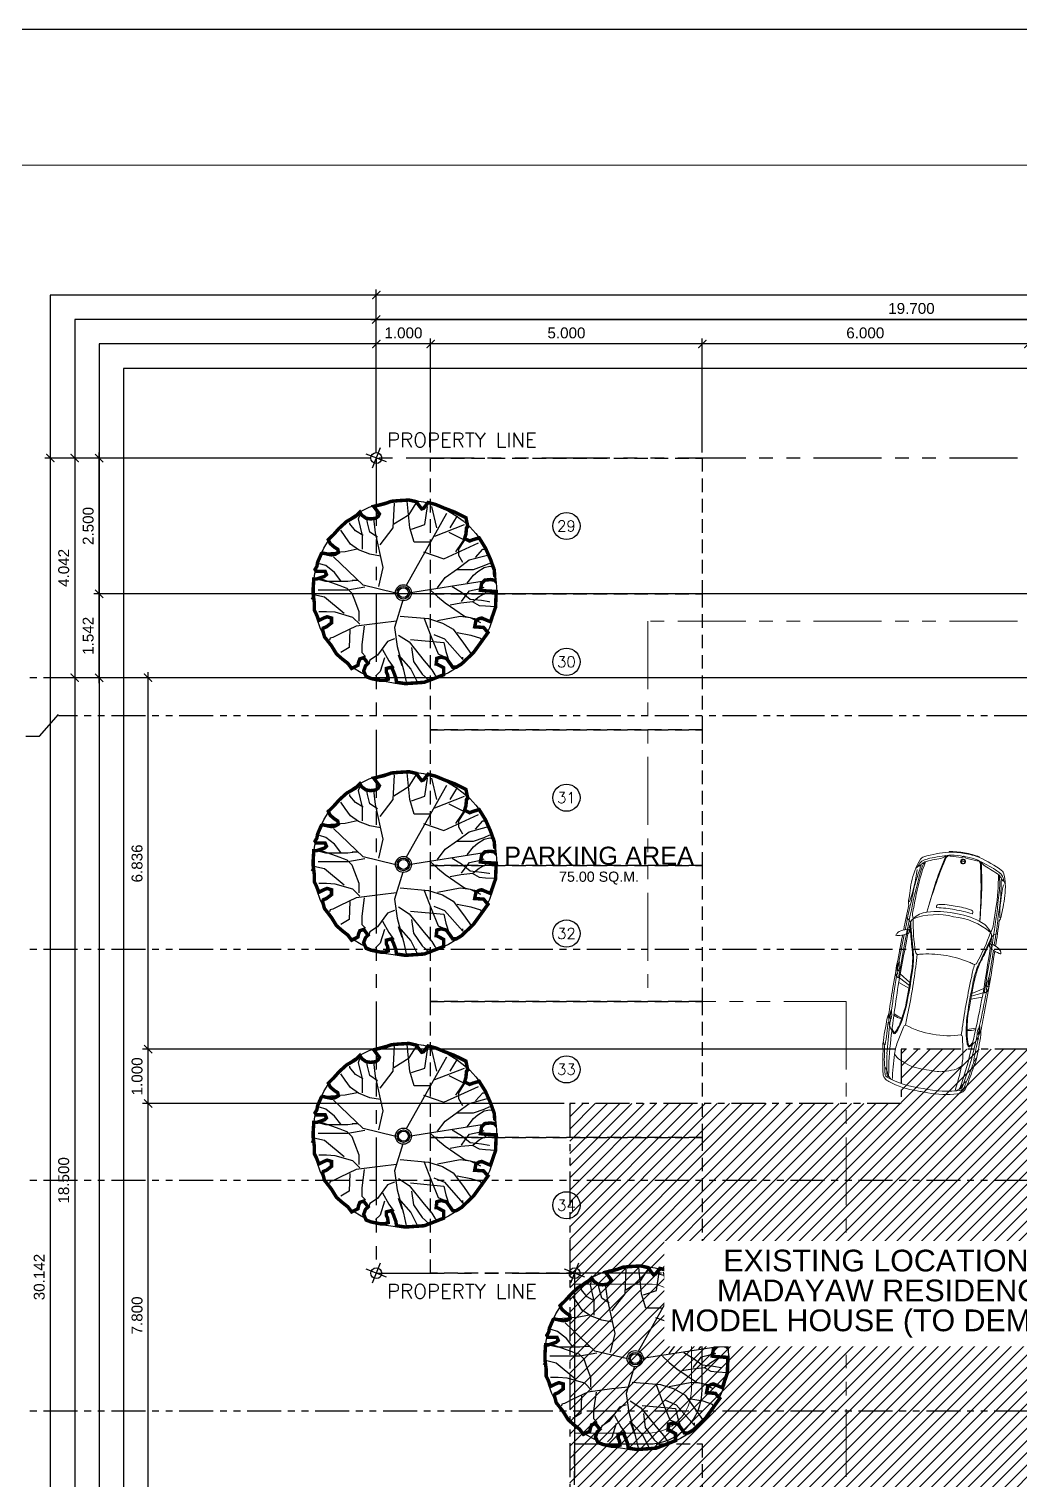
# Model space of a CAD drawing. Header units: metres. Extents: x -12400 to 1, y 0 to 106422.
# Drawn here: x -12315.88 to -12297.64, y 106388.76 to 106415.47 of the extents above; entities that cross this region are included whole.
import ezdxf

# ---------------------------------------------------------------- set-up
doc = ezdxf.new("R2010")
doc.units = ezdxf.units.M
doc.set_wipeout_variables(frame=1)
doc.header["$PDMODE"] = 35
doc.linetypes.add('DASHED2', pattern=[0.375, 0.25, -0.125])
doc.linetypes.add('PHANTOM2', pattern=[1.25, 0.625, -0.125, 0.125, -0.125, 0.125, -0.125])
for name, color, linetype, lineweight in [('3', 3, 'Continuous', 30), ('A_Vehicles', 32, 'Continuous', 5), ('DIM 001', 251, 'Continuous', 13), ('FURN', 8, 'Continuous', 5), ('HATCH', 250, 'Continuous', 5), ('TBLOCK-BORDER-OUTSIDE', 240, 'Continuous', 0)]:
    doc.layers.add(name, color=color, linetype=linetype, lineweight=lineweight)
for name, color, linetype in [('A-FURNITURE', 1, 'Continuous'), ('AR-WALL', 7, 'Continuous'), ('Landscape', 108, 'Continuous'), ('PROPERTY LINE', 3, 'PHANTOM2'), ('SLOT', 46, 'Continuous'), ('txt', 2, 'Continuous'), ('TXT3', 3, 'Continuous')]:
    doc.layers.add(name, color=color, linetype=linetype)
doc.layers.add('GUIDELINES', color=206, linetype='Continuous', plot=False)
doc.styles.add('DIMTXT-100', font='arial.ttf')
doc.styles.add('swis721', font='swiss.ttf')
doc.styles.add('T.25', font='romans.shx', dxfattribs={"height": 0.2})
doc.dimstyles.new('D-100', dxfattribs={"dimtxt": 0.2, "dimasz": 0.15, "dimexe": 0.1, "dimexo": 0.1, "dimgap": 0.1, "dimtad": 1, "dimdec": 3, "dimzin": 4, "dimdsep": 46, "dimtxsty": 'DIMTXT-100', "dimblk": 'ARCHTICK', "dimcen": 0.2, "dimdle": 0.1, "dimclrd": 8, "dimclre": 8, "dimclrt": 2, "dimadec": 0, "dimazin": 1, "dimtfac": 1, "dimtdec": 3, "dimtofl": 0, "dimtmove": 2, "dimatfit": 3, "dimfxl": 1, "dimarcsym": 0})
doc.dimstyles.new('DIM 200', dxfattribs={"dimtxt": 200, "dimasz": 1, "dimexe": 0, "dimexo": 40, "dimgap": 50, "dimtad": 1, "dimtoh": 1, "dimdec": 0, "dimlfac": 2, "dimtxsty": 'swis721', "dimblk": 'CIR', "dimcen": 0, "dimclrd": 155, "dimclre": 155, "dimclrt": 4, "dimadec": 0, "dimazin": 0, "dimtfac": 1, "dimtdec": 0, "dimtix": 1, "dimtmove": 1, "dimatfit": 3, "dimldrblk": 'CIR', "dimfxl": 0, "dimarcsym": 0})

# ---------------------------------------------------------------- blocks, each defined once
blk = doc.blocks.new('M')
at = {"layer": 'AR-WALL', "color": 2}
blk.add_circle((607.624, -8.638), 0.1, dxfattribs=at)
at = {"layer": 'PROPERTY LINE', "color": 8}
for p, q in [((607.482, -8.496), (607.765, -8.779)), ((607.765, -8.496), (607.482, -8.779))]:
    blk.add_line(p, q, dxfattribs=at)
blk = doc.blocks.new('A$C3EFD72DE')
at = {"layer": 'FURN', "linetype": 'PHANTOM2', "ltscale": 2}
blk.add_lwpolyline([(-49.8, 23.142), (-46.15, 23.142), (-46.15, 8), (-8, 8), (-8, 30.142), (-49.8, 30.142)], close=True, dxfattribs=at)
at = {"layer": 'PROPERTY LINE', "linetype": 'PHANTOM2', "ltscale": 2}
blk.add_lwpolyline([(-54.8, 33.142), (-54.8, 18.142), (-51.15, 18.142), (-51.15, 3), (-3, 3), (-3, 33.142)], close=True, dxfattribs=at)
at = {"layer": 'PROPERTY LINE', "rotation": 293.7833333333334}
for p in [(-291.938, 592.648), (-291.938, 592.648), (-291.938, 577.648), (-291.938, 577.648), (-288.288, 577.648), (-288.288, 577.648)]:
    blk.add_blockref('M', p, dxfattribs=at)
blk = doc.blocks.new('car-02')
at = {"layer": 'A_Vehicles', "color": 26, "linetype": 'ByBlock'}
for p, q in [((266.005, 90.113), (266.001, 90.103)), ((266.052, 90.116), (266.048, 90.105)), ((266.805, 90.098), (266.934, 89.896)), ((266.886, 90.099), (266.988, 89.895)), ((267.042, 89.895), (266.97, 90.097)), ((264.437, 89.603), (264.447, 89.604)), ((264.572, 89.317), (264.572, 89.351)), ((264.572, 89.317), (264.572, 89.283)), ((264.437, 89.03), (264.447, 89.03)), ((266.805, 88.536), (266.934, 88.738)), ((266.886, 88.535), (266.988, 88.739)), ((267.042, 88.739), (266.97, 88.537)), ((266.005, 88.521), (266.001, 88.531)), ((266.052, 88.518), (266.048, 88.529))]:
    blk.add_line(p, q, dxfattribs=at)
for centre, radius, start, end in [((266.549, 89.923), 0.602, 146.5996, 161.106), ((266.11, 90.212), 0.0762, 119.7168, 146.5996), ((266.159, 90.126), 0.175, 101.6076, 119.7168), ((265.482, 90.402), 0.654, 334.6211, 348.0956), ((265.999, 90.291), 0.125, 348.9837, 3.2502), ((266.599, 89.048), 2.223, 153.3999, 165.5267), ((267.682, 88.62), 3.289, 154.9008, 160.2894), ((264.71, 89.994), 0.11, 112.8974, 153.3999), ((265.849, 89.384), 1.346, 151.6694, 155.9646), ((264.798, 89.951), 0.153, 130.9462, 151.6694), ((265.132, 88.996), 1.193, 103.9327, 112.8974), ((265.377, 86.398), 3.664, 90.9268, 100.7145), ((264.864, 89.874), 0.253, 107.0839, 130.9462), ((265.059, 88.871), 1.198, 92.0785, 107.2267), ((264.751, 89.993), 0.0519, 121.0587, 154.9008), ((265.152, 89.591), 0.618, 128.5702, 133.7358), ((263.201, 101.852), 11.889, 277.5159, 278.7978), ((264.793, 90.032), 0.08, 92.1692, 115.3554), ((264.437, 90.451), 0.501, 311.2225, 315.5425), ((264.752, 90.228), 0.118, 288.5704, 321.0469), ((264.79, 90.105), 0.00668, 308.2284, 92.1692), ((265.189, 88.419), 1.769, 87.4063, 101.245), ((265.008, 92.845), 2.725, 266.9795, 279.8556), ((266.02, 77.206), 12.901, 90.9347, 94.4625), ((265.26, 88.545), 1.576, 90.2673, 98.7978), ((265.234, 94.074), 3.952, 270.2673, 274.9714), ((265.485, 94.955), 4.774, 267.4063, 269.5286), ((264.676, 129.759), 39.703, 270.9268, 271.393), ((265.444, 89.981), 0.201, 63.9039, 89.5286), ((266.013, 81.026), 9.148, 90.0726, 93.0097), ((265.72, 88.486), 1.657, 87.7854, 94.9714), ((266.866, 89.409), 1.267, 150.0377, 184.1685), ((265.981, 89.719), 0.386, 123.4195, 166.4519), ((265.648, 89.78), 0.288, 65.4083, 91.393), ((265.848, 89.956), 0.117, 91.1421, 132.7099), ((265.034, 85.869), 4.237, 71.7268, 80.0198), ((265.789, 90.166), 0.0147, 160.8027, 202.178), ((265.959, 90.235), 0.198, 202.178, 235.0353), ((266.571, 71.423), 18.735, 91.7754, 92.4079), ((267.199, 18.098), 72.021, 90.95639, 91.10567), ((266.007, 88.945), 1.139, 91.3113, 98.1372), ((263.753, 81.25), 9.067, 73.3324, 76.6605), ((264.25, 82.982), 7.28, 74.2168, 77.0611), ((265.926, 90.131), 0.0737, 306.5949, 342.9686), ((266.008, 90.177), 0.112, 250.1049, 282.8521), ((265.997, 90.131), 0.0224, 216.738, 268.3631), ((267.239, 39.601), 50.499, 91.4245, 91.428), ((266.012, 90.086), 0.0275, 86.3192, 124.8111), ((266.025, 90.129), 0.0375, 229.0415, 267.9352), ((266.785, 68.672), 21.516, 92.0863, 92.0868), ((266.024, 90.264), 0.151, 266.3192, 288.8962), ((266.025, 90.12), 0.0277, 267.9352, 326.89), ((266.139, 89.962), 0.149, 124.2259, 135.3058), ((266.041, 90.091), 0.0155, 341.7358, 62.8092), ((267.199, 18.098), 72.021, 90.24781, 90.91427), ((267.239, 39.601), 50.499, 90.4007, 91.3429), ((266.571, 71.423), 18.735, 89.914, 91.4845), ((266.785, 68.672), 21.516, 88.9303, 91.8352), ((266.761, 91.524), 1.626, 250.9129, 258.2171), ((266.602, 90.153), 0.00586, 114.6466, 193.6675), ((266.724, 91.629), 1.483, 265.0586, 267.1786), ((266.678, 89.987), 0.189, 102.3764, 114.6466), ((266.746, 89.677), 0.506, 83.1278, 102.3764), ((266.662, 90.15), 0.0113, 89.073, 189.7286), ((266.692, 90.217), 0.0805, 239.6206, 263.5656), ((266.71, 89.833), 0.331, 82.8268, 99.0708), ((266.715, 90.427), 0.292, 263.5656, 276.4344), ((266.746, 90.152), 0.015, 276.4344, 337.6998), ((266.751, 90.154), 0.00818, 26.0089, 82.8268), ((266.738, 90.148), 0.0219, 356.6595, 25.9562), ((266.724, 91.629), 1.483, 271.4019, 274.1622), ((266.807, 90.154), 0.0253, 351.0826, 101.9724), ((266.571, 71.423), 18.735, 89.1104, 89.2037), ((266.707, 90.041), 0.193, 26.4813, 47.9744), ((266.761, 73.856), 16.3, 87.4286, 89.6428), ((266.861, 90.108), 0.0269, 338.7151, 44.5818), ((266.61, 65.803), 24.297, 86.6707, 89.3491), ((269.204, 211.262), 121.094, 269.04529, 269.23135), ((267.574, 89.978), 0.181, 90.4812, 116.8402), ((267.674, 91.347), 1.221, 261.4169, 263.9509), ((267.552, 90.135), 0.00684, 99.4072, 200.6619), ((267.578, 90.167), 0.047, 227.1679, 264.7157), ((267.591, 89.853), 0.292, 79.2816, 97.9649), ((265.719, 89.364), 1.968, 16.6164, 21.3879), ((267.591, 87.9), 2.259, 88.2423, 90.4812), ((267.616, 90.587), 0.468, 264.7157, 272.5378), ((267.168, 89.87), 0.459, 7.5248, 27.3593), ((267.651, 89.974), 0.216, 89.6016, 109.1312), ((267.237, 88.212), 1.996, 75.5608, 80.1062), ((267.636, 90.143), 0.0238, 272.5378, 316.0309), ((267.639, 90.127), 0.0143, 356.475, 61.7719), ((267.858, 84.375), 5.819, 87.2937, 92.0222), ((267.674, 91.347), 1.221, 269.009, 272.6035), ((267.656, 90.002), 0.156, 65.9044, 88.2423), ((267.579, 90.612), 0.68, 277.0754, 296.6285), ((267.712, 90.129), 0.0175, 355.4047, 65.9044), ((268.151, 95.584), 5.439, 265.4533, 269.909), ((266.761, 73.856), 16.3, 86.3888, 86.5918), ((267.716, 90.073), 0.074, 45.0065, 75.5608), ((267.273, 80.634), 9.504, 83.8037, 86.8945), ((267.398, 89.564), 0.682, 47.855, 55.1665), ((267.779, 89.937), 0.138, 37.7194, 69.9249), ((267.761, 90.194), 0.242, 286.3419, 306.0494), ((267.726, 89.858), 0.248, 42.0116, 58.6683), ((267.88, 90.015), 0.0113, 287.535, 37.7194), ((267.891, 90.016), 0.0211, 306.0494, 21.6885), ((267.664, 83.929), 6.14, 80.3686, 86.6707), ((268.231, 90.377), 0.234, 233.3294, 260.0164), ((268.119, 89.916), 0.272, 71.2883, 87.2937), ((267.421, 84.698), 5.503, 80.1432, 81.9563), ((268.284, 90.402), 0.241, 251.2883, 264.961), ((267.617, 85.175), 5.028, 78.2807, 82.6187), ((267.427, 83.571), 6.569, 79.7443, 82.3803), ((268.127, 88.493), 1.644, 74.854, 81.7469), ((268.578, 90.076), 0.0222, 172.1336, 238.5793), ((268.45, 89.357), 0.73, 72.4698, 81.6157), ((268.774, 90.308), 0.326, 230.4421, 243.6389), ((268.594, 89.79), 0.242, 72.3843, 88.3104), ((268.54, 89.778), 0.255, 48.9762, 69.4044), ((268.606, 89.888), 0.213, 47.7242, 81.247), ((268.65, 89.966), 0.0581, 39.1037, 72.3843), ((268.64, 89.96), 0.0979, 36.7713, 72.4698), ((267.91, 89.365), 1.011, 37.995, 39.1037), ((268.702, 89.983), 0.00661, 244.8818, 37.995), ((266.974, 89.425), 1.843, 356.6299, 18.7768), ((268.56, 89.884), 0.249, 17.6746, 40.6239), ((267.928, 88.62), 3.559, 158.364, 164.3016), ((264.346, 89.845), 0.267, 310.2553, 334.303), ((266.119, 82.655), 7.173, 94.1053, 102.4151), ((266.487, 81.045), 8.809, 95.7431, 102.3773), ((267.001, 89.362), 1.466, 162.2005, 181.7488), ((268.598, 89.285), 2.27, 168.2233, 179.2004), ((266.636, 90.878), 0.983, 253.3324, 259.0833), ((266.353, 89.846), 0.0473, 340.8542, 78.9654), ((267.021, 89.614), 0.659, 160.8542, 168.2233), ((266.608, 91.315), 1.475, 261.8574, 270.8039), ((266.733, 91.387), 1.486, 258.2171, 268.5009), ((266.808, 91.771), 1.892, 259.0833, 263.2384), ((266.727, 91.086), 1.202, 263.2384, 271.1827), ((267.192, 101.597), 11.77, 267.2589, 271.9383), ((267.116, 102.457), 12.562, 268.075, 270.6316), ((267.053, 101.018), 11.138, 268.4483, 271.3963), ((267.23, 92.127), 2.232, 270.6231, 281.1608), ((267.273, 91.861), 1.979, 271.5044, 286.3419), ((267.382, 98.017), 8.185, 271.4586, 272.3615), ((267.779, 89.798), 0.0726, 101.4374, 146.3609), ((266.081, 89.321), 1.718, 359.8692, 17.5427), ((253.036, 162.673), 74.278, 281.43738, 281.63861), ((268.244, 88.835), 1.11, 88.0383, 101.6386), ((268.123, 85.352), 4.595, 82.1072, 88.0104), ((268.071, 89.697), 0.325, 22.0543, 49.4634), ((266.187, 88.933), 2.358, 17.2954, 22.0543), ((269.727, 90.954), 1.416, 223.9594, 226.162), ((267.219, 89.456), 1.656, 358.6492, 17.6746), ((265.936, 89.313), 1.527, 169.0391, 179.855), ((265.986, 89.309), 1.567, 169.167, 179.709), ((266.11, 89.336), 1.632, 172.3029, 180.3827), ((264.588, 89.541), 0.096, 154.2447, 172.3029), ((268.513, 89.132), 4.019, 173.823, 176.8495), ((264.501, 89.564), 0.0153, 0.9643, 96.0194), ((264.603, 89.56), 0.104, 104.6851, 161.9587), ((264.631, 89.49), 0.163, 101.376, 140.967), ((267.08, 89.355), 1.676, 170.8134, 181.2886), ((265.467, 89.616), 0.0415, 107.6387, 170.8134), ((265.469, 89.611), 0.0463, 69.8735, 107.6387), ((268.167, 89.318), 2.697, 173.0255, 180.0281), ((265.482, 89.647), 0.00809, 353.0255, 69.8735), ((268.013, 89.502), 0.446, 2.3655, 17.2954), ((261.515, 89.234), 6.949, 0.6881, 2.3655), ((265.936, 89.321), 1.527, 180.145, 190.9609), ((265.986, 89.325), 1.567, 180.291, 190.833), ((264.479, 89.319), 0.00619, 92.473, 196.5227), ((264.479, 89.315), 0.00619, 163.4773, 267.527), ((266.11, 89.298), 1.632, 179.6173, 187.6971), ((264.469, 89.353), 0.0299, 287.8005, 358.1306), ((264.469, 89.281), 0.0299, 1.8694, 72.1995), ((268.513, 89.502), 4.019, 183.1505, 186.177), ((264.572, 89.317), 0.0459, 0, 180), ((264.572, 89.317), 0.0459, 180, 0), ((264.572, 89.317), 0.0339, 0, 180), ((264.572, 89.317), 0.0339, 180, 0), ((267.08, 89.279), 1.676, 178.7114, 189.1866), ((268.167, 89.316), 2.697, 179.9719, 186.9745), ((267.001, 89.272), 1.466, 178.2512, 197.7995), ((266.866, 89.225), 1.267, 175.8315, 209.9623), ((268.598, 89.349), 2.27, 180.7996, 191.7767), ((266.081, 89.313), 1.718, 342.4573, 0.1308), ((261.515, 89.4), 6.949, 357.6345, 359.3119), ((266.974, 89.209), 1.843, 341.2232, 3.3701), ((267.219, 89.178), 1.656, 342.3254, 1.3508), ((270.999, 89.367), 2.124, 178.6492, 181.3508), ((270.999, 89.267), 2.124, 178.6492, 181.3508), ((266.599, 89.586), 2.223, 194.4733, 206.6001), ((264.588, 89.092), 0.096, 187.6971, 205.7553), ((264.501, 89.07), 0.0153, 263.9806, 359.0357), ((267.928, 90.014), 3.559, 195.6984, 201.636), ((264.631, 89.144), 0.163, 219.033, 258.624), ((264.603, 89.074), 0.104, 198.0413, 255.3149), ((264.346, 88.789), 0.267, 25.697, 49.7447), ((266.119, 95.979), 7.173, 257.5849, 265.8947), ((266.487, 97.589), 8.809, 257.6227, 264.2569), ((265.467, 89.018), 0.0415, 189.1866, 252.3613), ((265.469, 89.023), 0.0463, 252.3613, 290.1265), ((265.482, 88.987), 0.00809, 290.1265, 6.9745), ((266.187, 89.7), 2.358, 337.9457, 342.7046), ((268.013, 89.132), 0.446, 342.7046, 357.6345), ((267.682, 90.014), 3.289, 199.7106, 205.0992), ((265.849, 89.25), 1.346, 204.0354, 208.3306), ((265.981, 88.915), 0.386, 193.5481, 236.5805), ((265.034, 92.765), 4.237, 279.9802, 288.2732), ((263.753, 97.384), 9.067, 283.3395, 286.6676), ((264.25, 95.652), 7.28, 282.9389, 285.7832), ((266.761, 87.11), 1.626, 101.7829, 109.0871), ((266.636, 87.756), 0.983, 100.9167, 106.6676), ((266.353, 88.788), 0.0473, 281.0346, 19.1458), ((267.021, 89.02), 0.659, 191.7767, 199.1458), ((266.608, 87.319), 1.475, 89.1961, 98.1426), ((266.733, 87.246), 1.486, 91.4991, 101.7829), ((266.808, 86.863), 1.892, 96.7616, 100.9167), ((266.727, 87.548), 1.202, 88.8173, 96.7616), ((267.192, 77.037), 11.77, 88.0617, 92.7411), ((267.116, 76.177), 12.562, 89.3684, 91.925), ((267.053, 77.616), 11.138, 88.6037, 91.5517), ((267.23, 86.507), 2.232, 78.8392, 89.3769), ((267.273, 86.773), 1.979, 73.6581, 88.4956), ((265.719, 89.27), 1.968, 338.6121, 343.3836), ((267.168, 88.764), 0.459, 332.6407, 352.4752), ((267.382, 80.617), 8.185, 87.6385, 88.5414), ((267.579, 88.022), 0.68, 63.3715, 82.9246), ((267.779, 88.836), 0.0726, 213.6391, 258.5626), ((253.036, 15.961), 74.278, 78.36139, 78.56262), ((267.761, 88.44), 0.242, 53.9506, 73.6581), ((268.244, 89.799), 1.11, 258.3614, 271.9617), ((267.664, 94.704), 6.14, 273.3293, 279.6314), ((268.071, 88.937), 0.325, 310.5366, 337.9457), ((268.123, 93.282), 4.595, 271.9896, 277.8928), ((268.54, 88.856), 0.255, 290.5956, 311.0238), ((267.91, 89.269), 1.011, 320.8963, 322.005), ((268.702, 88.651), 0.00661, 322.005, 115.1182), ((269.727, 87.68), 1.416, 133.838, 136.0406), ((268.56, 88.75), 0.249, 319.3761, 342.3254), ((264.71, 88.64), 0.11, 206.6001, 247.1026), ((264.798, 88.683), 0.153, 208.3306, 229.0538), ((265.132, 89.638), 1.193, 247.1026, 256.0673), ((265.377, 92.236), 3.664, 259.2855, 269.0732), ((264.864, 88.76), 0.253, 229.0538, 252.9161), ((264.751, 88.641), 0.0519, 205.0992, 238.9413), ((265.059, 89.763), 1.198, 252.7733, 267.9215), ((265.152, 89.043), 0.618, 226.2642, 231.4298), ((263.201, 76.782), 11.889, 81.2022, 82.4841), ((264.793, 88.602), 0.08, 244.6446, 267.8308), ((264.437, 88.183), 0.501, 44.4575, 48.7775), ((264.79, 88.528), 0.00668, 267.8308, 51.7716), ((264.752, 88.405), 0.118, 38.9531, 71.4296), ((265.189, 90.215), 1.769, 258.755, 272.5937), ((265.008, 85.789), 2.725, 80.1444, 93.0205), ((266.02, 101.428), 12.901, 265.5375, 269.0653), ((265.26, 90.089), 1.576, 261.2022, 269.7327), ((265.234, 84.56), 3.952, 85.0286, 89.7327), ((265.485, 83.679), 4.774, 90.4714, 92.5937), ((264.676, 48.875), 39.703, 88.607, 89.0732), ((265.444, 88.653), 0.201, 270.4714, 296.0961), ((266.013, 97.608), 9.148, 266.9903, 269.9274), ((265.72, 90.148), 1.657, 265.0286, 272.2146), ((265.648, 88.854), 0.288, 268.607, 294.5917), ((265.848, 88.678), 0.117, 227.2901, 268.8579), ((265.789, 88.468), 0.0147, 157.822, 199.1973), ((265.959, 88.399), 0.198, 124.9647, 157.822), ((266.571, 107.211), 18.735, 267.5921, 268.2246), ((267.199, 160.536), 72.021, 268.89433, 269.04361), ((266.007, 89.689), 1.139, 261.8628, 268.6887), ((266.008, 88.457), 0.112, 77.1479, 109.8951), ((265.926, 88.503), 0.0737, 17.0314, 53.4051), ((265.997, 88.503), 0.0224, 91.6369, 143.262), ((266.549, 88.711), 0.602, 198.894, 213.4004), ((267.239, 139.033), 50.499, 268.572, 268.5755), ((266.012, 88.548), 0.0275, 235.1889, 273.6808), ((266.025, 88.504), 0.0375, 92.0648, 130.9585), ((266.785, 109.962), 21.516, 267.9132, 267.9137), ((266.024, 88.37), 0.151, 71.1038, 93.6808), ((266.025, 88.514), 0.0277, 33.11, 92.0648), ((266.139, 88.671), 0.149, 224.6942, 235.7741), ((266.11, 88.422), 0.0762, 213.4004, 240.2832), ((266.041, 88.543), 0.0155, 297.1908, 18.2642), ((267.199, 160.536), 72.021, 269.08573, 269.75219), ((267.239, 139.033), 50.499, 268.6571, 269.5993), ((265.482, 88.232), 0.654, 11.9044, 25.3789), ((266.571, 107.211), 18.735, 268.5155, 270.086), ((266.785, 109.962), 21.516, 268.1648, 271.0697), ((266.724, 87.005), 1.483, 92.8214, 94.9414), ((266.602, 88.481), 0.00586, 166.3325, 245.3534), ((266.678, 88.647), 0.189, 245.3534, 257.6236), ((266.746, 88.957), 0.506, 257.6236, 276.8722), ((266.692, 88.417), 0.0805, 96.4344, 120.3794), ((266.662, 88.484), 0.0113, 170.2714, 270.927), ((266.71, 88.801), 0.331, 260.9292, 277.1732), ((266.715, 88.207), 0.292, 83.5656, 96.4344), ((266.746, 88.482), 0.015, 22.3002, 83.5656), ((266.751, 88.48), 0.00818, 277.1732, 333.9911), ((266.738, 88.486), 0.0219, 334.0438, 3.3405), ((266.724, 87.005), 1.483, 85.8378, 88.5981), ((266.807, 88.48), 0.0253, 258.0276, 8.9174), ((266.571, 107.211), 18.735, 270.7963, 270.8896), ((266.707, 88.593), 0.193, 312.0256, 333.5187), ((266.761, 104.778), 16.3, 270.3572, 272.5714), ((266.861, 88.526), 0.0269, 315.4182, 21.2849), ((266.61, 112.831), 24.297, 270.6509, 273.3293), ((269.204, -32.628), 121.094, 90.76865, 90.95471), ((267.674, 87.287), 1.221, 96.0491, 98.5831), ((267.574, 88.656), 0.181, 243.1598, 269.5188), ((267.552, 88.499), 0.00684, 159.3381, 260.5928), ((267.578, 88.467), 0.047, 95.2843, 132.8321), ((267.591, 88.781), 0.292, 262.0351, 280.7184), ((267.591, 90.734), 2.259, 269.5188, 271.7577), ((267.616, 88.047), 0.468, 87.4622, 95.2843), ((267.237, 90.422), 1.996, 279.8938, 284.4392), ((267.651, 88.66), 0.216, 250.8688, 270.3984), ((267.636, 88.491), 0.0238, 43.9691, 87.4622), ((267.639, 88.507), 0.0143, 298.2281, 3.525), ((267.858, 94.258), 5.819, 267.9778, 272.7063), ((267.674, 87.287), 1.221, 87.3965, 90.991), ((267.656, 88.632), 0.156, 271.7577, 294.0956), ((267.712, 88.505), 0.0175, 294.0956, 4.5953), ((268.151, 83.05), 5.439, 90.091, 94.5467), ((266.761, 104.778), 16.3, 273.4082, 273.6112), ((267.716, 88.561), 0.074, 284.4392, 314.9935), ((267.398, 89.07), 0.682, 304.8335, 312.145), ((267.273, 98), 9.504, 273.1055, 276.1963), ((267.779, 88.697), 0.138, 290.0751, 322.2806), ((267.726, 88.776), 0.248, 301.3317, 317.9884), ((267.88, 88.619), 0.0113, 322.2806, 72.465), ((267.891, 88.618), 0.0211, 338.3115, 53.9506), ((268.231, 88.257), 0.234, 99.9836, 126.6706), ((268.119, 88.718), 0.272, 272.7063, 288.7117), ((267.421, 93.936), 5.503, 278.0437, 279.8568), ((268.284, 88.232), 0.241, 95.039, 108.7117), ((267.617, 93.459), 5.028, 277.3813, 281.7193), ((267.427, 95.063), 6.569, 277.6197, 280.2557), ((268.127, 90.141), 1.644, 278.2531, 285.146), ((268.45, 89.277), 0.73, 278.3843, 287.5302), ((268.578, 88.558), 0.0222, 121.4207, 187.8664), ((268.774, 88.325), 0.326, 116.3611, 129.5579), ((268.594, 88.844), 0.242, 271.6896, 287.6157), ((268.606, 88.746), 0.213, 278.753, 312.2758), ((268.65, 88.668), 0.0581, 287.6157, 320.8963), ((268.64, 88.674), 0.0979, 287.5302, 323.2287), ((266.159, 88.508), 0.175, 240.2832, 258.3924), ((265.999, 88.343), 0.125, 356.7498, 11.0163)]:
    blk.add_arc(centre, radius, start, end, dxfattribs=at)
blk = doc.blocks.new('PLANT-64')
at = {"layer": 'Landscape', "const_width": 50}
blk.add_lwpolyline([(156, 1311), (37, 1338), (-117, 1329), (-217, 1320), (-317, 1284), (-472, 1247), (-390, 1138), (-408, 1102), (-444, 1075), (-517, 1066), (-581, 1075), (-644, 1120), (-672, 1165), (-735, 1102), (-862, 1029), (-972, 929), (-1044, 847), (-1126, 766), (-1099, 711), (-1035, 657), (-990, 629), (-981, 584), (-1026, 557), (-1081, 548), (-1126, 557), (-1208, 575), (-1226, 566), (-1262, 484), (-1281, 439), (-1290, 384), (-1317, 339), (-1299, 311), (-1235, 311), (-1235, 311), (-1172, 311), (-1153, 266), (-1181, 239), (-1290, 202), (-1335, 202), (-1344, 66), (-1344, -16), (-1326, -152), (-1326, -252), (-1299, -306), (-1262, -397), (-1190, -361), (-1144, -343), (-1081, -361), (-1081, -397), (-1081, -433), (-1153, -488), (-1199, -506), (-1208, -533), (-1181, -633), (-1144, -679), (-1081, -760), (-1008, -879), (-926, -951), (-844, -1015), (-790, -1088), (-699, -1042), (-690, -997), (-672, -951), (-617, -933), (-553, -1015), (-590, -1051), (-617, -1124), (-581, -1206), (-508, -1233), (-372, -1260), (-317, -1260), (-263, -1242), (-272, -1178), (-290, -1142), (-290, -1088), (-217, -1069), (-190, -1124), (-153, -1224), (-144, -1287), (-17, -1306), (256, -1287), (419, -1224), (537, -1178), (537, -1078), (437, -1024), (428, -1024), (437, -942), (501, -924), (574, -942), (628, -1015), (665, -1069), (719, -1069), (792, -1024), (965, -860), (1083, -697), (1174, -570), (1110, -497), (983, -488), (1001, -397), (1047, -370), (1083, -361), (1165, -397), (1210, -415), (1283, -206), (1292, 21), (1137, 30), (1065, 39), (1083, 139), (1128, 184), (1210, 193), (1265, 184), (1274, 175), (1274, 175), (1265, 330), (1210, 484), (1137, 648), (1047, 793), (956, 766), (910, 748), (837, 784), (856, 847), (865, 938), (883, 956), (856, 1084), (692, 1165), (547, 1220), (419, 1274), (310, 1302), (247, 1220), (219, 1211), (183, 1256), (156, 1293), (147, 1320)], dxfattribs=at)
at = {"layer": 'Landscape'}
for points in [[(-381, 693), (-190, 938), (-172, 1293)], [(-181, 993), (37, 1129), (165, 1329)], [(337, 729), (110, 729), (47, 938), (10, 1320)], [(-635, 629), (-635, 829), (-690, 1066), (-672, 1120)], [(-417, 802), (-526, 875), (-562, 1011), (-572, 1066)], [(-399, 93), (-335, 366), (-444, 866), (-472, 1075)], [(1, 112), (583, 1147)], [(74, 920), (265, 984), (301, 1247)], [(437, 938), (365, 1247)], [(628, 938), (737, 1111)], [(-372, 530), (-526, 557), (-690, 620), (-808, 702), (-881, 811), (-944, 902)], [(-626, 829), (-735, 893), (-817, 993), (-817, 1011)], [(410, 820), (837, 984)], [(610, 875), (810, 775)], [(-708, 629), (-881, 593), (-1162, 575)], [(247, 593), (537, 493), (1037, 720)], [(710, 593), (865, 820)], [(810, 439), (756, 539), (756, 629), (837, 757), (865, 820)], [(992, 511), (1101, 629), (1156, 629)], [(-944, 175), (-1035, 293), (-1162, 393), (-1253, 421)], [(-172, 3), (-626, 112), (-1053, 520)], [(447, 75), (556, 221), (737, 348), (901, 475), (1147, 539), (1192, 548)], [(728, 339), (965, 339), (1119, 393), (1201, 430), (1228, 421)], [(-681, -406), (-681, -270), (-744, -106), (-781, -6), (-853, 66), (-908, 84), (-953, 103), (-1262, 212)], [(874, 139), (965, 257), (1028, 311), (1119, 366), (1201, 384), (1274, 366)], [(-781, 184), (-699, 184), (-844, 166), (-1044, 166), (-1162, 166), (-1272, 193)], [(-599, 84), (-844, 39), (-1153, 39), (-1244, 39), (-1272, 39)], [(28, 3), (1119, 175)], [(347, 39), (447, -52), (556, -143), (837, -334), (956, -361), (1110, -388), (1192, -388)], [(628, -170), (783, -143), (956, -125), (1047, -52), (1110, -16), (1147, 3)], [(656, 93), (792, 12), (919, -88), (1083, -106), (1192, -125), (1192, -134)], [(792, -125), (847, -52), (910, 30), (1065, 66), (1119, 84)], [(-899, -297), (-1181, -61), (-1335, -25), (-1372, -88)], [(-53, -106), (-172, -497), (-135, -770), (-44, -1106), (1, -1306)], [(947, -125), (1047, -179), (1137, -188), (1283, -197), (1283, -188)], [(-672, -452), (-772, -352), (-1026, -279), (-1153, -270), (-1262, -270)], [(-144, -406), (-381, -433), (-726, -479), (-953, -588), (-1062, -642), (-1099, -651), (-1108, -679)], [(-90, -334), (319, -370), (519, -433), (674, -524), (819, -724), (937, -888)], [(256, -370), (356, -633), (456, -879), (583, -933)], [(447, -397), (774, -334), (919, -352), (1065, -424)], [(-817, -533), (-826, -788), (-944, -860)], [(-608, -479), (-644, -742), (-644, -860), (-590, -915)], [(-117, -606), (37, -706), (256, -979), (365, -1106), (410, -1178), (437, -1206)], [(392, -597), (547, -661), (810, -960), (810, -924)], [(728, -570), (928, -606), (1065, -651), (1092, -715)], [(-172, -661), (-272, -697), (-417, -897), (-526, -969), (-544, -1015)], [(-344, -815), (-253, -979), (-181, -1078)], [(56, -670), (537, -715), (565, -842), (619, -1006)], [(74, -788), (101, -988), (228, -1169), (328, -1260)], [(-317, -933), (-381, -1133), (-444, -1197)], [(-63, -1051), (-117, -897), (65, -1097), (147, -1269)]]:
    blk.add_lwpolyline(points, dxfattribs=at)
for centre, radius in [((-24, 15), 1324), ((-44, 3), 116), ((-44, 3), 90.6), ((-44, 3), 70.9)]:
    blk.add_circle(centre, radius, dxfattribs=at)
blk = doc.blocks.new('A$C83231c01')
h = blk.add_hatch()
h.set_pattern_fill('ANSI31', color=250, scale=0.05)
h.set_pattern_definition([(45, (51.58009, 7.25028), (-0.1122532, 0.1122532), [])])
h.paths.add_polyline_path([(2.911, 21.264), (9.011, 21.264), (9.011, 22.264), (15.111, 22.264), (15.111, 21.264), (18.111, 21.264), (18.111, 19.264), (15.111, 19.264), (15.111, 13.264), (2.911, 13.464)])
at = {"color": 2, "linetype": 'PHANTOM2'}
blk.add_lwpolyline([(15.111, 21.264), (15.111, 22.264), (9.011, 22.264), (9.011, 21.264), (2.911, 21.264), (2.911, 13.464), (15.111, 13.264), (15.111, 19.264), (18.111, 19.264), (18.111, 21.264)], close=True, dxfattribs=at)
at = {"color": 250}
for centre in [(2.85, 31.892), (2.85, 29.392), (2.85, 26.892), (2.85, 24.392), (2.85, 21.892), (2.85, 19.392)]:
    blk.add_circle(centre, 0.25, dxfattribs=at)
at = {"layer": 'A-FURNITURE'}
blk.add_lwpolyline([(4.349, 18.142), (3, 18.142), (3, 15), (4.349, 15, 0.414214), (5.349, 16), (5.349, 17.142, 0.414214)], format="xyb", close=True, dxfattribs=at)
at = {"layer": 'HATCH'}
blk.add_lwpolyline([(4.349, 17.942), (3, 17.942), (3, 15.2), (4.349, 15.2, 0.414214), (5.149, 16), (5.149, 17.142, 0.414214)], format="xyb", close=True, dxfattribs=at)
at = {"layer": 'SLOT', "linetype": 'DASHED2'}
for points in [[(5.35, 33.142), (5.35, 30.642), (0.35, 30.642), (0.35, 33.142)], [(5.35, 30.642), (5.35, 28.142), (0.35, 28.142), (0.35, 30.642)], [(5.35, 28.142), (5.35, 25.642), (0.35, 25.642), (0.35, 28.142)], [(5.35, 25.642), (5.35, 23.142), (0.35, 23.142), (0.35, 25.642)], [(5.35, 23.142), (5.35, 20.642), (0.35, 20.642), (0.35, 23.142)], [(5.35, 20.642), (5.35, 18.142), (0.35, 18.142), (0.35, 20.642)], [(5.35, 9), (3, 9), (3, 15), (5.35, 15)]]:
    blk.add_lwpolyline(points, close=True, dxfattribs=at)
blk.add_blockref('A$C3EFD72DE', (54.15, 0))
at = {"xscale": -0.9999999999999982, "rotation": 80.00000000000006}
blk.add_blockref('car-02', (144.053, 270.76), dxfattribs=at)
at = {"layer": '3', "color": 3, "xscale": 0.00127768914, "yscale": 0.00127768914, "zscale": 0.00127768914}
for p in [(-0.094, 30.66), (-0.094, 25.66), (-0.094, 20.66), (4.172, 16.566)]:
    blk.add_blockref('PLANT-64', p, dxfattribs=at)
at = {"layer": 'txt', "ltscale": 0.3, "insert": (3.45, 25.642), "char_height": 0.25, "width": 4.2084, "attachment_point": 5, "line_spacing_factor": 0.825, "style": 'DIMTXT-100'}
blk.add_mtext('{\\H1.3333x;\\C0;PARKING AREA\\P\\H0.5625x;\\C256;75.00 SQ.M.}', dxfattribs=at)
at = {"layer": 'TXT3', "ltscale": 0.3, "char_height": 0.2, "line_spacing_factor": 0.825, "style": 'T.25'}
for s, insert, width, attachment_point in [('{\\H1.3333x;PROPERTY LINE}', (-0.45, 33.342), 4.33329, 7), ('29', (2.85, 31.892), 0.451, 5), ('30', (2.85, 29.392), 0.451, 5), ('31', (2.85, 26.892), 0.451, 5), ('32', (2.85, 24.392), 0.451, 5), ('33', (2.85, 21.892), 0.451, 5), ('34', (2.85, 19.392), 0.451, 5), ('{\\H1.3333x;PROPERTY LINE}', (-0.45, 17.942), 4.33329, 1)]:
    blk.add_mtext(s, dxfattribs=dict(at, insert=insert, width=width, attachment_point=attachment_point))
at = {"color": 1}
blk.add_wipeout([(4.65, 18.734), (4.65, 16.795), (13.373, 16.795), (13.373, 18.734), (5.15, 18.734)], dxfattribs=at)
at = {"layer": 'txt', "ltscale": 0.3, "insert": (9.011, 17.764), "char_height": 0.3, "width": 14.51188, "attachment_point": 5, "line_spacing_factor": 0.825, "style": 'DIMTXT-100'}
blk.add_mtext("{\\H1.3333x;\\C0;EXISTING LOCATION OF \\PMADAYAW RESIDENCES' \\PMODEL HOUSE (TO DEMOLISH)}", dxfattribs=at)
blk = doc.blocks.new('CIR')
at = {"color": 4}
blk.add_circle((0, 0), 50, dxfattribs=at)
blk = doc.blocks.new('_ArchTick')
at = {"color": 0, "linetype": 'ByBlock', "const_width": 0.15}
blk.add_lwpolyline([(-0.5, -0.5), (0.5, 0.5)], dxfattribs=at)
blk = doc.blocks.new('*D338')
at = {"layer": 'DEFPOINTS', "color": 0, "transparency": 16777216}
for p in [(-12309.486, 106410.57), (-12309.486, 106407.57), (-12257.686, 106407.57)]:
    blk.add_point(p, dxfattribs=at)
at = {"layer": 'DIM 001', "color": 8, "lineweight": -2, "transparency": 16777216}
for p, q in [((-12309.486, 106407.67), (-12309.486, 106410.67)), ((-12257.686, 106407.67), (-12257.686, 106410.67)), ((-12257.586, 106410.57), (-12309.586, 106410.57))]:
    blk.add_line(p, q, dxfattribs=at)
at = {"layer": 'DIM 001', "color": 8, "lineweight": -2, "transparency": 16777216, "xscale": 0.15, "yscale": 0.15, "zscale": 0.15, "rotation": 180}
blk.add_blockref('_ArchTick', (-12309.486, 106410.57), dxfattribs=at)
at = {"layer": 'DIM 001', "color": 8, "lineweight": -2, "transparency": 16777216, "xscale": 0.15, "yscale": 0.15, "zscale": 0.15}
blk.add_blockref('_ArchTick', (-12257.686, 106410.57), dxfattribs=at)
at = {"layer": 'DIM 001', "color": 2, "transparency": 16777216, "insert": (-12283.586, 106410.772), "char_height": 0.2, "attachment_point": 5, "style": 'DIMTXT-100'}
blk.add_mtext('51.800', dxfattribs=at)
blk = doc.blocks.new('*D339')
at = {"layer": 'DEFPOINTS', "color": 0, "transparency": 16777216}
for p in [(-12289.786, 106410.12), (-12309.486, 106407.57), (-12289.786, 106403.528)]:
    blk.add_point(p, dxfattribs=at)
at = {"layer": 'DIM 001', "color": 8, "lineweight": -2, "transparency": 16777216}
for p, q in [((-12309.586, 106410.12), (-12289.686, 106410.12)), ((-12309.486, 106407.67), (-12309.486, 106410.22)), ((-12289.786, 106403.628), (-12289.786, 106410.22))]:
    blk.add_line(p, q, dxfattribs=at)
at = {"layer": 'DIM 001', "color": 8, "lineweight": -2, "transparency": 16777216, "xscale": 0.15, "yscale": 0.15, "zscale": 0.15, "rotation": 180}
blk.add_blockref('_ArchTick', (-12309.486, 106410.12), dxfattribs=at)
at = {"layer": 'DIM 001', "color": 8, "lineweight": -2, "transparency": 16777216, "xscale": 0.15, "yscale": 0.15, "zscale": 0.15}
blk.add_blockref('_ArchTick', (-12289.786, 106410.12), dxfattribs=at)
at = {"layer": 'DIM 001', "color": 2, "transparency": 16777216, "insert": (-12299.636, 106410.322), "char_height": 0.2, "attachment_point": 5, "style": 'DIMTXT-100'}
blk.add_mtext('19.700', dxfattribs=at)
blk = doc.blocks.new('*D348')
at = {"layer": 'DEFPOINTS', "color": 0, "transparency": 16777216}
for p in [(-12303.486, 106409.67), (-12303.486, 106407.57), (-12297.486, 106407.57)]:
    blk.add_point(p, dxfattribs=at)
at = {"layer": 'DIM 001', "color": 8, "lineweight": -2, "transparency": 16777216}
for p, q in [((-12297.386, 106409.67), (-12303.586, 106409.67)), ((-12303.486, 106407.67), (-12303.486, 106409.77)), ((-12297.486, 106407.67), (-12297.486, 106409.77))]:
    blk.add_line(p, q, dxfattribs=at)
at = {"layer": 'DIM 001', "color": 8, "lineweight": -2, "transparency": 16777216, "xscale": 0.15, "yscale": 0.15, "zscale": 0.15, "rotation": 180}
blk.add_blockref('_ArchTick', (-12303.486, 106409.67), dxfattribs=at)
at = {"layer": 'DIM 001', "color": 8, "lineweight": -2, "transparency": 16777216, "xscale": 0.15, "yscale": 0.15, "zscale": 0.15}
blk.add_blockref('_ArchTick', (-12297.486, 106409.67), dxfattribs=at)
at = {"layer": 'DIM 001', "color": 2, "transparency": 16777216, "insert": (-12300.486, 106409.872), "char_height": 0.2, "attachment_point": 5, "style": 'DIMTXT-100'}
blk.add_mtext('6.000', dxfattribs=at)
blk = doc.blocks.new('*D349')
at = {"layer": 'DEFPOINTS', "color": 0, "transparency": 16777216}
for p in [(-12308.486, 106409.67), (-12308.486, 106407.57), (-12303.486, 106407.57)]:
    blk.add_point(p, dxfattribs=at)
at = {"layer": 'DIM 001', "color": 8, "lineweight": -2, "transparency": 16777216}
for p, q in [((-12303.386, 106409.67), (-12308.586, 106409.67)), ((-12308.486, 106407.67), (-12308.486, 106409.77)), ((-12303.486, 106407.67), (-12303.486, 106409.77))]:
    blk.add_line(p, q, dxfattribs=at)
at = {"layer": 'DIM 001', "color": 8, "lineweight": -2, "transparency": 16777216, "xscale": 0.15, "yscale": 0.15, "zscale": 0.15, "rotation": 180}
blk.add_blockref('_ArchTick', (-12308.486, 106409.67), dxfattribs=at)
at = {"layer": 'DIM 001', "color": 8, "lineweight": -2, "transparency": 16777216, "xscale": 0.15, "yscale": 0.15, "zscale": 0.15}
blk.add_blockref('_ArchTick', (-12303.486, 106409.67), dxfattribs=at)
at = {"layer": 'DIM 001', "color": 2, "transparency": 16777216, "insert": (-12305.986, 106409.872), "char_height": 0.2, "attachment_point": 5, "style": 'DIMTXT-100'}
blk.add_mtext('5.000', dxfattribs=at)
blk = doc.blocks.new('*D350')
at = {"layer": 'DEFPOINTS', "color": 0, "transparency": 16777216}
for p in [(-12309.486, 106409.67), (-12309.486, 106407.57), (-12308.486, 106407.57)]:
    blk.add_point(p, dxfattribs=at)
at = {"layer": 'DIM 001', "color": 8, "lineweight": -2, "transparency": 16777216}
for p, q in [((-12308.386, 106409.67), (-12309.586, 106409.67)), ((-12309.486, 106407.67), (-12309.486, 106409.77)), ((-12308.486, 106407.67), (-12308.486, 106409.77))]:
    blk.add_line(p, q, dxfattribs=at)
at = {"layer": 'DIM 001', "color": 8, "lineweight": -2, "transparency": 16777216, "xscale": 0.15, "yscale": 0.15, "zscale": 0.15, "rotation": 180}
blk.add_blockref('_ArchTick', (-12309.486, 106409.67), dxfattribs=at)
at = {"layer": 'DIM 001', "color": 8, "lineweight": -2, "transparency": 16777216, "xscale": 0.15, "yscale": 0.15, "zscale": 0.15}
blk.add_blockref('_ArchTick', (-12308.486, 106409.67), dxfattribs=at)
at = {"layer": 'DIM 001', "color": 2, "transparency": 16777216, "insert": (-12308.986, 106409.872), "char_height": 0.2, "attachment_point": 5, "style": 'DIMTXT-100'}
blk.add_mtext('1.000', dxfattribs=at)
blk = doc.blocks.new('*D361')
at = {"layer": 'DEFPOINTS', "color": 0, "transparency": 16777216}
for p in [(-12309.486, 106407.57), (-12315.486, 106377.428), (-12305.836, 106377.428)]:
    blk.add_point(p, dxfattribs=at)
at = {"layer": 'DIM 001', "color": 8, "lineweight": -2, "transparency": 16777216}
for p, q in [((-12309.586, 106407.57), (-12315.586, 106407.57)), ((-12315.486, 106407.67), (-12315.486, 106377.328)), ((-12305.936, 106377.428), (-12315.586, 106377.428))]:
    blk.add_line(p, q, dxfattribs=at)
at = {"layer": 'DIM 001', "color": 8, "lineweight": -2, "transparency": 16777216, "xscale": 0.15, "yscale": 0.15, "zscale": 0.15}
for p, rotation in [((-12315.486, 106407.57), 90), ((-12315.486, 106377.428), 270)]:
    blk.add_blockref('_ArchTick', p, dxfattribs=dict(at, rotation=rotation))
at = {"layer": 'DIM 001', "color": 2, "transparency": 16777216, "insert": (-12315.688, 106392.499), "char_height": 0.2, "attachment_point": 5, "rotation": 90, "style": 'DIMTXT-100'}
blk.add_mtext('30.142', dxfattribs=at)
blk = doc.blocks.new('*D362')
at = {"layer": 'DEFPOINTS', "color": 0, "transparency": 16777216}
for p in [(-12309.486, 106407.57), (-12315.036, 106403.528), (-12289.786, 106403.528)]:
    blk.add_point(p, dxfattribs=at)
at = {"layer": 'DIM 001', "color": 8, "lineweight": -2, "transparency": 16777216}
for p, q in [((-12309.586, 106407.57), (-12315.136, 106407.57)), ((-12315.036, 106407.67), (-12315.036, 106403.428)), ((-12289.886, 106403.528), (-12315.136, 106403.528))]:
    blk.add_line(p, q, dxfattribs=at)
at = {"layer": 'DIM 001', "color": 8, "lineweight": -2, "transparency": 16777216, "xscale": 0.15, "yscale": 0.15, "zscale": 0.15}
for p, rotation in [((-12315.036, 106407.57), 90), ((-12315.036, 106403.528), 270)]:
    blk.add_blockref('_ArchTick', p, dxfattribs=dict(at, rotation=rotation))
at = {"layer": 'DIM 001', "color": 2, "transparency": 16777216, "insert": (-12315.238, 106405.549), "char_height": 0.2, "attachment_point": 5, "rotation": 90, "style": 'DIMTXT-100'}
blk.add_mtext('4.042', dxfattribs=at)
blk = doc.blocks.new('*D363')
at = {"layer": 'DEFPOINTS', "color": 0, "transparency": 16777216}
for p in [(-12289.786, 106403.528), (-12315.036, 106385.028), (-12287.311, 106385.028)]:
    blk.add_point(p, dxfattribs=at)
at = {"layer": 'DIM 001', "color": 8, "lineweight": -2, "transparency": 16777216}
for p, q in [((-12289.886, 106403.528), (-12315.136, 106403.528)), ((-12315.036, 106403.628), (-12315.036, 106384.928)), ((-12287.411, 106385.028), (-12315.136, 106385.028))]:
    blk.add_line(p, q, dxfattribs=at)
at = {"layer": 'DIM 001', "color": 8, "lineweight": -2, "transparency": 16777216, "xscale": 0.15, "yscale": 0.15, "zscale": 0.15}
for p, rotation in [((-12315.036, 106403.528), 90), ((-12315.036, 106385.028), 270)]:
    blk.add_blockref('_ArchTick', p, dxfattribs=dict(at, rotation=rotation))
at = {"layer": 'DIM 001', "color": 2, "transparency": 16777216, "insert": (-12315.238, 106394.278), "char_height": 0.2, "attachment_point": 5, "rotation": 90, "style": 'DIMTXT-100'}
blk.add_mtext('18.500', dxfattribs=at)
blk = doc.blocks.new('*D365')
at = {"layer": 'DEFPOINTS', "color": 0, "transparency": 16777216}
for p in [(-12314.586, 106405.07), (-12291.486, 106405.07), (-12289.786, 106403.528)]:
    blk.add_point(p, dxfattribs=at)
at = {"layer": 'DIM 001', "color": 8, "lineweight": -2, "transparency": 16777216}
for p, q in [((-12291.586, 106405.07), (-12314.686, 106405.07)), ((-12314.586, 106403.428), (-12314.586, 106405.17)), ((-12289.886, 106403.528), (-12314.686, 106403.528))]:
    blk.add_line(p, q, dxfattribs=at)
at = {"layer": 'DIM 001', "color": 8, "lineweight": -2, "transparency": 16777216, "xscale": 0.15, "yscale": 0.15, "zscale": 0.15}
for p, rotation in [((-12314.586, 106405.07), 90), ((-12314.586, 106403.528), 270)]:
    blk.add_blockref('_ArchTick', p, dxfattribs=dict(at, rotation=rotation))
at = {"layer": 'DIM 001', "color": 2, "transparency": 16777216, "insert": (-12314.788, 106404.299), "char_height": 0.2, "attachment_point": 5, "rotation": 90, "style": 'DIMTXT-100'}
blk.add_mtext('1.542', dxfattribs=at)
blk = doc.blocks.new('*D366')
at = {"layer": 'DEFPOINTS', "color": 0, "transparency": 16777216}
for p in [(-12314.586, 106407.57), (-12309.486, 106407.57), (-12291.486, 106405.07)]:
    blk.add_point(p, dxfattribs=at)
at = {"layer": 'DIM 001', "color": 8, "lineweight": -2, "transparency": 16777216}
for p, q in [((-12309.586, 106407.57), (-12314.686, 106407.57)), ((-12314.586, 106404.97), (-12314.586, 106407.67)), ((-12291.586, 106405.07), (-12314.686, 106405.07))]:
    blk.add_line(p, q, dxfattribs=at)
at = {"layer": 'DIM 001', "color": 8, "lineweight": -2, "transparency": 16777216, "xscale": 0.15, "yscale": 0.15, "zscale": 0.15}
for p, rotation in [((-12314.586, 106407.57), 90), ((-12314.586, 106405.07), 270)]:
    blk.add_blockref('_ArchTick', p, dxfattribs=dict(at, rotation=rotation))
at = {"layer": 'DIM 001', "color": 2, "transparency": 16777216, "insert": (-12314.788, 106406.32), "char_height": 0.2, "attachment_point": 5, "rotation": 90, "style": 'DIMTXT-100'}
blk.add_mtext('2.500', dxfattribs=at)
blk = doc.blocks.new('A$Ceba0e023')
at = {"layer": 'DEFPOINTS'}
blk.add_line((0, 50.934), (76.2, 50.934), dxfattribs=at)
at = {"layer": 'TBLOCK-BORDER-OUTSIDE'}
blk.add_line((4.011, 48.427), (73.693, 48.427), dxfattribs=at)
blk.add_lwpolyline([(73.693, 2.507), (4.011, 2.507), (4.011, 48.427), (73.693, 48.427)], close=True, dxfattribs=at)
blk = doc.blocks.new('*D2378')
at = {"layer": 'DEFPOINTS', "color": 0, "transparency": 16777216}
for p in [(-12290.725, 106393.692), (-12305.925, 106387.892), (-12305.925, 106375.178)]:
    blk.add_point(p, dxfattribs=at)
at = {"layer": 'DIM 001', "color": 8, "lineweight": -2, "transparency": 16777216}
for p, q in [((-12290.725, 106393.592), (-12290.725, 106375.078)), ((-12305.925, 106387.792), (-12305.925, 106375.078)), ((-12290.625, 106375.178), (-12306.025, 106375.178))]:
    blk.add_line(p, q, dxfattribs=at)
at = {"layer": 'DIM 001', "color": 8, "lineweight": -2, "transparency": 16777216, "xscale": 0.15, "yscale": 0.15, "zscale": 0.15, "rotation": 180}
blk.add_blockref('_ArchTick', (-12305.925, 106375.178), dxfattribs=at)
at = {"layer": 'DIM 001', "color": 8, "lineweight": -2, "transparency": 16777216, "xscale": 0.15, "yscale": 0.15, "zscale": 0.15}
blk.add_blockref('_ArchTick', (-12290.725, 106375.178), dxfattribs=at)
at = {"layer": 'DIM 001', "color": 2, "transparency": 16777216, "insert": (-12298.325, 106375.38), "char_height": 0.2, "attachment_point": 5, "style": 'DIMTXT-100'}
blk.add_mtext('15.200', dxfattribs=at)
blk = doc.blocks.new('*D2385')
at = {"layer": 'AR-WALL', "color": 8, "lineweight": -2, "transparency": 16777216}
for p, q in [((-12306.025, 106395.692), (-12313.786, 106395.692)), ((-12313.686, 106387.792), (-12313.686, 106395.792)), ((-12306.025, 106387.892), (-12313.786, 106387.892))]:
    blk.add_line(p, q, dxfattribs=at)
at = {"layer": 'DEFPOINTS', "color": 0, "transparency": 16777216}
for p in [(-12313.686, 106395.692), (-12305.925, 106395.692), (-12305.925, 106387.892)]:
    blk.add_point(p, dxfattribs=at)
at = {"layer": 'AR-WALL', "color": 8, "lineweight": -2, "transparency": 16777216, "xscale": 0.15, "yscale": 0.15, "zscale": 0.15}
for p, rotation in [((-12313.686, 106395.692), 90), ((-12313.686, 106387.892), 270)]:
    blk.add_blockref('_ArchTick', p, dxfattribs=dict(at, rotation=rotation))
at = {"layer": 'AR-WALL', "color": 2, "transparency": 16777216, "insert": (-12313.888, 106391.792), "char_height": 0.2, "attachment_point": 5, "rotation": 90, "style": 'DIMTXT-100'}
blk.add_mtext('7.800', dxfattribs=at)
blk = doc.blocks.new('*D2386')
at = {"layer": 'AR-WALL', "color": 8, "lineweight": -2, "transparency": 16777216}
for p, q in [((-12313.686, 106395.592), (-12313.686, 106396.792)), ((-12299.925, 106396.692), (-12313.786, 106396.692)), ((-12306.025, 106395.692), (-12313.786, 106395.692))]:
    blk.add_line(p, q, dxfattribs=at)
at = {"layer": 'DEFPOINTS', "color": 0, "transparency": 16777216}
for p in [(-12313.686, 106396.692), (-12299.825, 106396.692), (-12305.925, 106395.692)]:
    blk.add_point(p, dxfattribs=at)
at = {"layer": 'AR-WALL', "color": 8, "lineweight": -2, "transparency": 16777216, "xscale": 0.15, "yscale": 0.15, "zscale": 0.15}
for p, rotation in [((-12313.686, 106396.692), 90), ((-12313.686, 106395.692), 270)]:
    blk.add_blockref('_ArchTick', p, dxfattribs=dict(at, rotation=rotation))
at = {"layer": 'AR-WALL', "color": 2, "transparency": 16777216, "insert": (-12313.888, 106396.192), "char_height": 0.2, "attachment_point": 5, "rotation": 90, "style": 'DIMTXT-100'}
blk.add_mtext('1.000', dxfattribs=at)
blk = doc.blocks.new('*D2387')
at = {"layer": 'AR-WALL', "color": 8, "lineweight": -2, "transparency": 16777216}
for p, q in [((-12309.586, 106403.528), (-12313.786, 106403.528)), ((-12313.686, 106396.592), (-12313.686, 106403.628)), ((-12299.925, 106396.692), (-12313.786, 106396.692))]:
    blk.add_line(p, q, dxfattribs=at)
at = {"layer": 'DEFPOINTS', "color": 0, "transparency": 16777216}
for p in [(-12313.686, 106403.528), (-12309.486, 106403.528), (-12299.825, 106396.692)]:
    blk.add_point(p, dxfattribs=at)
at = {"layer": 'AR-WALL', "color": 8, "lineweight": -2, "transparency": 16777216, "xscale": 0.15, "yscale": 0.15, "zscale": 0.15}
for p, rotation in [((-12313.686, 106403.528), 90), ((-12313.686, 106396.692), 270)]:
    blk.add_blockref('_ArchTick', p, dxfattribs=dict(at, rotation=rotation))
at = {"layer": 'AR-WALL', "color": 2, "transparency": 16777216, "insert": (-12313.888, 106400.11), "char_height": 0.2, "attachment_point": 5, "rotation": 90, "style": 'DIMTXT-100'}
blk.add_mtext('6.836', dxfattribs=at)
blk = doc.blocks.new('SITEDEVGRID')
at = {"color": 155, "linetype": 'PHANTOM2'}
blk.add_lwpolyline([(-26.15, 17.425), (-25.9, 17.425), (-25.55, 17.825)], dxfattribs=at)
at = {"color": 6, "linetype": 'PHANTOM2'}
for points in [[(38.55, 18.5), (-26.15, 18.5)], [(38.55, 17.8), (-25.55, 17.8)], [(38.55, 13.5), (-26.15, 13.5)], [(38.55, 9.25), (-26.15, 9.25)], [(38.55, 5), (-26.15, 5)]]:
    blk.add_leader(points, dimstyle='DIM 200', override={"dimasz": 0.002, "dimgap": 60, "dimtad": 0}, dxfattribs=at)

msp = doc.modelspace()

# ---------------------------------------------------------------- block references
msp.add_blockref('A$C83231c01', (-12308.836, 106374.42791))

# ---------------------------------------------------------------- next in the draw order: linework, layer by layer
at = {"layer": 'GUIDELINES'}
for points in [[(-12251.68576, 106410.57018), (-12315.48557, 106410.57018), (-12315.48557, 106373.37791), (-12251.68576, 106373.37791)], [(-12252.13576, 106410.12018), (-12315.03557, 106410.12018), (-12315.03557, 106373.82791), (-12252.13576, 106373.82791)], [(-12252.58576, 106409.67018), (-12314.58557, 106409.67018), (-12314.58557, 106374.27791), (-12252.58576, 106374.27791)], [(-12253.03576, 106409.22018), (-12314.13557, 106409.22018), (-12314.13557, 106374.72791), (-12253.03576, 106374.72791)]]:
    msp.add_lwpolyline(points, close=True, dxfattribs=at)

# ---------------------------------------------------------------- next in the draw order: block references
at = {"xscale": 0.999738737056323, "yscale": 0.999738737056323, "zscale": 0.999738737056323}
msp.add_blockref('A$Ceba0e023', (-12324.0465, 106364.54482), dxfattribs=at)
msp.add_blockref('SITEDEVGRID', (-12289.78574, 106385.02819))

# ---------------------------------------------------------------- next in the draw order: dimensions: what is measured, and where the dimension line sits
at = {"layer": 'AR-WALL'}
for base, p1, p2, picture, middle in [((-12313.68557, 106403.52816), (-12299.82491, 106396.6924), (-12309.48557, 106403.52816), '*D2387', (-12313.88775, 106400.11028)), ((-12313.68557, 106396.6924), (-12305.92491, 106395.6924), (-12299.82491, 106396.6924), '*D2386', (-12313.88768, 106396.1924)), ((-12313.68557, 106395.6924), (-12305.92491, 106387.8924), (-12305.92491, 106395.6924), '*D2385', (-12313.88768, 106391.7924))]:
    dim = msp.add_linear_dim(base=base, p1=p1, p2=p2, angle=90, dimstyle='D-100', dxfattribs=at)
    dim.commit()
    dim.dimension.update_dxf_attribs({"geometry": picture, "text_midpoint": middle})
at = {"layer": 'DIM 001'}
for base, p1, p2, picture, middle in [((-12309.48557, 106410.57018), (-12257.68576, 106407.57018), (-12309.48557, 106407.57026), '*D338', (-12283.58566, 106410.7723)), ((-12289.78574, 106410.12018), (-12309.48557, 106407.57026), (-12289.78574, 106403.52819), '*D339', (-12299.63565, 106410.3223)), ((-12309.48557, 106409.67018), (-12308.486, 106407.57019), (-12309.48557, 106407.57026), '*D350', (-12308.98579, 106409.8723)), ((-12308.486, 106409.67018), (-12303.486, 106407.57019), (-12308.486, 106407.57019), '*D349', (-12305.986, 106409.8723)), ((-12303.486, 106409.67018), (-12297.486, 106407.57024), (-12303.486, 106407.57019), '*D348', (-12300.486, 106409.8723)), ((-12305.92491, 106375.17791), (-12290.72491, 106393.6924), (-12305.92491, 106387.8924), '*D2378', (-12298.32491, 106375.38003))]:
    dim = msp.add_linear_dim(base=base, p1=p1, p2=p2, dimstyle='D-100', dxfattribs=at)
    dim.commit()
    dim.dimension.update_dxf_attribs({"geometry": picture, "text_midpoint": middle})
for base, p1, p2, picture, middle in [((-12315.48557, 106377.42791), (-12309.48557, 106407.57026), (-12305.836, 106377.42791), '*D361', (-12315.68775, 106392.49909)), ((-12315.03557, 106403.52819), (-12309.48557, 106407.57026), (-12289.78574, 106403.52819), '*D362', (-12315.23768, 106405.54923)), ((-12314.58557, 106407.57026), (-12291.48557, 106405.07018), (-12309.48557, 106407.57026), '*D366', (-12314.78768, 106406.32022)), ((-12314.58557, 106405.07018), (-12289.78574, 106403.52816), (-12291.48557, 106405.07018), '*D365', (-12314.78768, 106404.29917)), ((-12315.03557, 106385.02819), (-12289.78574, 106403.52819), (-12287.31074, 106385.02819), '*D363', (-12315.23768, 106394.27819))]:
    dim = msp.add_linear_dim(base=base, p1=p1, p2=p2, angle=90, dimstyle='D-100', dxfattribs=at)
    dim.commit()
    dim.dimension.update_dxf_attribs({"geometry": picture, "text_midpoint": middle})

doc.saveas('drawing.dxf')
